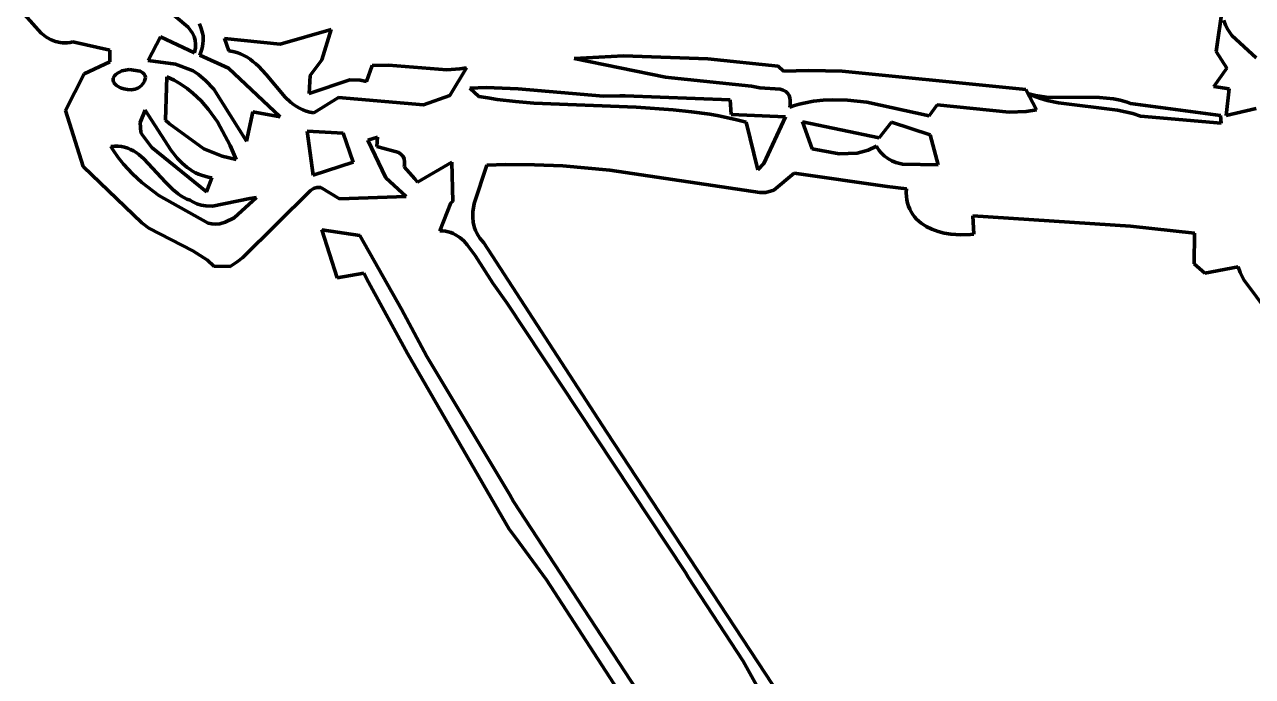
# Model space of a CAD drawing. Header units: millimetres. Extents: x 0 to 11.1, y 0 to 16.2.
# Drawn here: x 2.258 to 4.285, y 11.69 to 12.766 of the extents above; entities that cross this region are included whole.
import ezdxf

# ---------------------------------------------------------------- set-up
doc = ezdxf.new("R2010")
doc.units = ezdxf.units.MM
doc.layers.add('color#0b0b0bff', color=7, linetype='CONTINUOUS', lineweight=100)
doc.layers.add('color#ffffffff', color=7, linetype='CONTINUOUS', lineweight=100)

msp = doc.modelspace()

# ---------------------------------------------------------------- linework, layer by layer
at = {"layer": 'color#0b0b0bff'}
for p, q in [((2.4912, 12.7937), (2.5283, 12.7621)), ((4.2362, 12.7944), (4.2257, 12.722)), ((2.2856, 12.752), (2.2583, 12.7829)), ((4.2409, 12.7656), (4.2382, 12.7732)), ((2.2952, 12.7449), (2.2856, 12.752)), ((2.5283, 12.7621), (2.5357, 12.7521)), ((2.5357, 12.7521), (2.5383, 12.7466)), ((2.5501, 12.76), (2.547, 12.7676)), ((2.5522, 12.752), (2.5501, 12.76)), ((2.5529, 12.7479), (2.5522, 12.752)), ((2.7642, 12.7583), (2.6803, 12.7341)), ((2.7493, 12.7082), (2.7642, 12.7583)), ((4.2445, 12.7584), (4.2409, 12.7656)), ((4.2513, 12.7485), (4.2445, 12.7584)), ((2.302, 12.7412), (2.2952, 12.7449)), ((2.3092, 12.7384), (2.302, 12.7412)), ((2.3168, 12.7367), (2.3092, 12.7384)), ((2.3208, 12.7362), (2.3168, 12.7367)), ((2.3249, 12.7361), (2.3208, 12.7362)), ((2.3291, 12.7363), (2.3249, 12.7361)), ((2.3334, 12.7368), (2.3291, 12.7363)), ((2.3379, 12.7377), (2.3334, 12.7368)), ((2.3988, 12.7242), (2.3379, 12.7377)), ((2.4828, 12.7464), (2.4624, 12.7071)), ((2.5386, 12.7197), (2.4828, 12.7464)), ((2.5383, 12.7466), (2.54, 12.7407)), ((2.54, 12.7407), (2.5407, 12.7342)), ((2.5407, 12.7308), (2.5403, 12.7273)), ((2.5407, 12.7342), (2.5407, 12.7308)), ((2.551, 12.7258), (2.5521, 12.7304)), ((2.5521, 12.7304), (2.5528, 12.735)), ((2.5528, 12.735), (2.5532, 12.7394)), ((2.5532, 12.7437), (2.5529, 12.7479)), ((2.5532, 12.7394), (2.5532, 12.7437)), ((2.5882, 12.7437), (2.5955, 12.723)), ((2.6803, 12.7341), (2.5882, 12.7437)), ((4.2917, 12.7117), (4.2513, 12.7485)), ((2.3991, 12.7048), (2.3988, 12.7242)), ((2.5396, 12.7235), (2.5386, 12.7197)), ((2.5403, 12.7273), (2.5396, 12.7235)), ((2.5474, 12.716), (2.5494, 12.7209)), ((2.5948, 12.6942), (2.5474, 12.716)), ((2.5494, 12.7209), (2.551, 12.7258)), ((2.5955, 12.723), (2.6022, 12.7219)), ((2.6022, 12.7219), (2.6085, 12.7203)), ((2.6085, 12.7203), (2.6145, 12.7182)), ((2.6145, 12.7182), (2.6201, 12.7156)), ((2.6201, 12.7156), (2.6255, 12.7127)), ((2.6255, 12.7127), (2.6306, 12.7094)), ((3.2472, 12.7147), (3.1658, 12.7103)), ((3.1658, 12.7103), (3.3165, 12.6795)), ((3.3865, 12.7099), (3.2472, 12.7147)), ((4.2257, 12.722), (4.2432, 12.6943)), ((2.3566, 12.6848), (2.3991, 12.7048)), ((2.4189, 12.6898), (2.4148, 12.6879)), ((2.4311, 12.692), (2.4189, 12.6898)), ((2.4491, 12.6895), (2.4311, 12.692)), ((2.4624, 12.7071), (2.5073, 12.7012)), ((2.5073, 12.7012), (2.5368, 12.6898)), ((2.5368, 12.6898), (2.5453, 12.684)), ((2.6805, 12.6142), (2.5948, 12.6942)), ((2.6306, 12.7094), (2.6354, 12.7057)), ((2.6354, 12.7057), (2.64, 12.7018)), ((2.64, 12.7018), (2.6445, 12.6977)), ((2.6445, 12.6977), (2.6569, 12.6841)), ((2.7299, 12.6825), (2.7493, 12.7082)), ((2.832, 12.6986), (2.823, 12.6726)), ((2.8589, 12.6994), (2.832, 12.6986)), ((2.9556, 12.6915), (2.8589, 12.6994)), ((2.9771, 12.6932), (2.9556, 12.6915)), ((2.9606, 12.6491), (2.9878, 12.6952)), ((2.9878, 12.6952), (2.9771, 12.6932)), ((3.5022, 12.6977), (3.3865, 12.7099)), ((3.5113, 12.6895), (3.5022, 12.6977)), ((3.5529, 12.6906), (3.5113, 12.6895)), ((3.6082, 12.6894), (3.5529, 12.6906)), ((4.2432, 12.6943), (4.2214, 12.664)), ((2.3261, 12.6245), (2.3566, 12.6848)), ((2.4047, 12.6778), (2.4044, 12.6758)), ((2.4044, 12.6758), (2.4046, 12.6738)), ((2.4046, 12.6738), (2.4052, 12.6718)), ((2.4055, 12.6799), (2.4047, 12.6778)), ((2.4052, 12.6718), (2.4063, 12.6699)), ((2.4069, 12.6819), (2.4055, 12.6799)), ((2.4063, 12.6699), (2.4077, 12.6681)), ((2.4089, 12.684), (2.4069, 12.6819)), ((2.4115, 12.686), (2.4089, 12.684)), ((2.4148, 12.6879), (2.4115, 12.686)), ((2.4537, 12.6869), (2.4491, 12.6895)), ((2.4532, 12.6681), (2.455, 12.6708)), ((2.4559, 12.6847), (2.4537, 12.6869)), ((2.455, 12.6708), (2.4561, 12.673)), ((2.4573, 12.682), (2.4559, 12.6847)), ((2.4561, 12.673), (2.457, 12.6751)), ((2.457, 12.6751), (2.4575, 12.677)), ((2.4577, 12.6788), (2.4573, 12.682)), ((2.4575, 12.677), (2.4577, 12.6788)), ((2.4934, 12.6802), (2.4908, 12.6087)), ((2.5051, 12.6746), (2.4934, 12.6802)), ((2.5162, 12.6682), (2.5051, 12.6746)), ((2.5453, 12.684), (2.557, 12.6742)), ((2.557, 12.6742), (2.5707, 12.6596)), ((2.6569, 12.6841), (2.6886, 12.6463)), ((2.7282, 12.6528), (2.7299, 12.6825)), ((2.7955, 12.6752), (2.7282, 12.6528)), ((2.8125, 12.6748), (2.7955, 12.6752)), ((2.823, 12.6726), (2.8125, 12.6748)), ((3.3165, 12.6795), (3.3263, 12.6784)), ((3.3263, 12.6784), (3.4586, 12.6646)), ((3.8835, 12.6619), (3.6082, 12.6894)), ((2.4077, 12.6681), (2.4095, 12.6665)), ((2.4095, 12.6665), (2.4116, 12.6649)), ((2.4116, 12.6649), (2.4165, 12.6622)), ((2.4165, 12.6622), (2.4221, 12.6602)), ((2.4221, 12.6602), (2.4282, 12.6591)), ((2.4282, 12.6591), (2.4345, 12.6589)), ((2.4345, 12.6589), (2.4406, 12.6599)), ((2.4406, 12.6599), (2.4435, 12.6608)), ((2.4435, 12.6608), (2.4462, 12.6621)), ((2.4462, 12.6621), (2.4488, 12.6637)), ((2.4488, 12.6637), (2.4511, 12.6657)), ((2.4511, 12.6657), (2.4532, 12.6681)), ((2.5265, 12.6611), (2.5162, 12.6682)), ((2.5363, 12.6533), (2.5265, 12.6611)), ((2.5498, 12.6403), (2.5363, 12.6533)), ((2.5707, 12.6596), (2.6249, 12.5739)), ((2.9167, 12.6338), (2.9606, 12.6491)), ((3.0201, 12.6623), (2.9935, 12.6612)), ((2.9935, 12.6612), (3.008, 12.6478)), ((3.0732, 12.6603), (3.0201, 12.6623)), ((3.2142, 12.6483), (3.0732, 12.6603)), ((3.4586, 12.6646), (3.4611, 12.6639)), ((3.4611, 12.6639), (3.4723, 12.6622)), ((3.4723, 12.6622), (3.5057, 12.66)), ((3.5057, 12.66), (3.5107, 12.6583)), ((3.5107, 12.6583), (3.5151, 12.6558)), ((3.5151, 12.6558), (3.5169, 12.6543)), ((3.5169, 12.6543), (3.5186, 12.6524)), ((3.5186, 12.6524), (3.5199, 12.6502)), ((3.5199, 12.6502), (3.521, 12.6478)), ((3.911, 12.6593), (3.8835, 12.6619)), ((3.9288, 12.6255), (3.911, 12.6593)), ((3.9274, 12.6494), (3.916, 12.6522)), ((3.916, 12.6522), (3.9219, 12.6495)), ((3.9219, 12.6495), (3.934, 12.6449)), ((3.9447, 12.6468), (3.9274, 12.6494)), ((4.2214, 12.664), (4.2468, 12.6605)), ((4.2468, 12.6605), (4.242, 12.6164)), ((2.5621, 12.6262), (2.5498, 12.6403)), ((2.6886, 12.6463), (2.6974, 12.6382)), ((2.6974, 12.6382), (2.7021, 12.6345)), ((2.7021, 12.6345), (2.707, 12.6311)), ((2.707, 12.6311), (2.7121, 12.6281)), ((2.7358, 12.6204), (2.7764, 12.6459)), ((2.7764, 12.6459), (2.9167, 12.6338)), ((3.008, 12.6478), (3.0231, 12.6452)), ((3.0231, 12.6452), (3.0383, 12.6429)), ((3.0383, 12.6429), (3.0686, 12.6393)), ((3.0686, 12.6393), (3.0991, 12.6367)), ((3.0991, 12.6367), (3.2677, 12.6298)), ((3.2408, 12.6485), (3.2142, 12.6483)), ((3.2497, 12.649), (3.2408, 12.6485)), ((3.4231, 12.6421), (3.2497, 12.649)), ((3.2677, 12.6298), (3.3288, 12.6258)), ((3.425, 12.618), (3.4231, 12.6421)), ((3.521, 12.6478), (3.5218, 12.645)), ((3.5222, 12.6344), (3.5216, 12.6301)), ((3.5216, 12.6301), (3.5294, 12.6326)), ((3.5218, 12.645), (3.5223, 12.6418)), ((3.5224, 12.6383), (3.5222, 12.6344)), ((3.5223, 12.6418), (3.5224, 12.6383)), ((3.5294, 12.6326), (3.5372, 12.6348)), ((3.5372, 12.6348), (3.545, 12.6368)), ((3.545, 12.6368), (3.5608, 12.6397)), ((3.5608, 12.6397), (3.5767, 12.6415)), ((3.5767, 12.6415), (3.5927, 12.6423)), ((3.5927, 12.6423), (3.6168, 12.6418)), ((3.6168, 12.6418), (3.649, 12.6385)), ((3.649, 12.6385), (3.7517, 12.6158)), ((3.7517, 12.6158), (3.7649, 12.6341)), ((3.7649, 12.6341), (3.8835, 12.6218)), ((3.934, 12.6449), (3.9463, 12.6412)), ((4.0327, 12.6459), (3.9447, 12.6468)), ((3.9463, 12.6412), (3.9652, 12.637)), ((3.9652, 12.637), (4.0626, 12.6252)), ((4.0558, 12.6437), (4.0327, 12.6459)), ((4.0671, 12.6414), (4.0558, 12.6437)), ((4.0783, 12.6382), (4.0671, 12.6414)), ((4.0838, 12.6361), (4.0783, 12.6382)), ((4.2324, 12.6165), (4.0838, 12.6361)), ((2.3552, 12.5319), (2.3261, 12.6245)), ((2.4572, 12.6249), (2.4494, 12.6049)), ((2.5001, 12.5585), (2.4572, 12.6249)), ((2.4908, 12.6087), (2.4976, 12.6023)), ((2.5766, 12.6057), (2.5621, 12.6262)), ((2.6249, 12.5739), (2.6354, 12.6223)), ((2.6354, 12.6223), (2.6805, 12.6142)), ((2.7121, 12.6281), (2.7176, 12.6255)), ((2.7176, 12.6255), (2.7233, 12.6233)), ((2.7233, 12.6233), (2.7294, 12.6216)), ((2.7294, 12.6216), (2.7358, 12.6204)), ((3.3288, 12.6258), (3.3592, 12.6225)), ((3.3592, 12.6225), (3.3894, 12.6182)), ((3.3894, 12.6182), (3.4044, 12.6155)), ((3.4044, 12.6155), (3.4195, 12.6125)), ((3.4195, 12.6125), (3.4344, 12.6091)), ((3.5145, 12.6143), (3.425, 12.618)), ((3.4344, 12.6091), (3.4493, 12.6053)), ((3.4786, 12.5368), (3.5145, 12.6143)), ((3.8835, 12.6218), (3.9118, 12.6228)), ((3.9118, 12.6228), (3.9288, 12.6255)), ((4.0626, 12.6252), (4.0881, 12.6194)), ((4.0881, 12.6194), (4.1005, 12.6154)), ((4.1005, 12.6154), (4.2336, 12.6034)), ((4.2336, 12.6034), (4.2324, 12.6165)), ((4.242, 12.6164), (4.2916, 12.6279)), ((2.4494, 12.6049), (2.4503, 12.588)), ((2.4976, 12.6023), (2.5545, 12.5614)), ((2.5978, 12.5668), (2.5766, 12.6057)), ((2.725, 12.5905), (2.7346, 12.5175)), ((2.7841, 12.5873), (2.725, 12.5905)), ((3.4493, 12.6053), (3.469, 12.5267)), ((3.5427, 12.6056), (3.5586, 12.5614)), ((3.6693, 12.5793), (3.5427, 12.6056)), ((3.6896, 12.6054), (3.6693, 12.5793)), ((3.7535, 12.5841), (3.6896, 12.6054)), ((2.4503, 12.588), (2.453, 12.5836)), ((2.453, 12.5836), (2.4684, 12.5636)), ((2.8007, 12.5391), (2.7841, 12.5873)), ((2.841, 12.5805), (2.8248, 12.5758)), ((2.8248, 12.5758), (2.8545, 12.5134)), ((2.8398, 12.5651), (2.841, 12.5805)), ((3.7667, 12.5347), (3.7535, 12.5841)), ((2.4069, 12.5656), (2.4008, 12.5651)), ((2.4008, 12.5651), (2.4046, 12.559)), ((2.4046, 12.559), (2.4129, 12.5471)), ((2.4126, 12.5655), (2.4069, 12.5656)), ((2.4182, 12.5649), (2.4126, 12.5655)), ((2.4235, 12.5637), (2.4182, 12.5649)), ((2.4285, 12.5621), (2.4235, 12.5637)), ((2.4334, 12.5601), (2.4285, 12.5621)), ((2.4381, 12.5577), (2.4334, 12.5601)), ((2.4426, 12.5549), (2.4381, 12.5577)), ((2.447, 12.5517), (2.4426, 12.5549)), ((2.4554, 12.5447), (2.447, 12.5517)), ((2.4684, 12.5636), (2.5589, 12.49)), ((2.5107, 12.5455), (2.5001, 12.5585)), ((2.5545, 12.5614), (2.5847, 12.549)), ((2.5847, 12.549), (2.6078, 12.5437)), ((2.6078, 12.5437), (2.5978, 12.5668)), ((2.8436, 12.5639), (2.8398, 12.5651)), ((2.8759, 12.5552), (2.8436, 12.5639)), ((2.8807, 12.5515), (2.8759, 12.5552)), ((2.8831, 12.5484), (2.8807, 12.5515)), ((2.8847, 12.5445), (2.8831, 12.5484)), ((3.5586, 12.5614), (3.6033, 12.5527)), ((3.6033, 12.5527), (3.6329, 12.5538)), ((3.6329, 12.5538), (3.6509, 12.5588)), ((3.6509, 12.5588), (3.6649, 12.5658)), ((3.6649, 12.5658), (3.667, 12.562)), ((3.667, 12.562), (3.6694, 12.5584)), ((3.6694, 12.5584), (3.6719, 12.5552)), ((3.6719, 12.5552), (3.6774, 12.5496)), ((3.6774, 12.5496), (3.6834, 12.545)), ((2.452, 12.4391), (2.3552, 12.5319)), ((2.4129, 12.5471), (2.4218, 12.5359)), ((2.4218, 12.5359), (2.4362, 12.5202)), ((2.4907, 12.5062), (2.4554, 12.5447)), ((2.5183, 12.5376), (2.5107, 12.5455)), ((2.5266, 12.5306), (2.5183, 12.5376)), ((2.531, 12.5274), (2.5266, 12.5306)), ((2.7346, 12.5175), (2.8007, 12.5391)), ((2.8855, 12.5399), (2.8847, 12.5445)), ((2.8848, 12.5314), (2.8853, 12.5345)), ((2.9027, 12.5115), (2.8848, 12.5314)), ((2.8853, 12.5345), (2.8855, 12.5373)), ((2.8855, 12.5373), (2.8855, 12.5399)), ((2.9638, 12.5393), (2.9072, 12.5059)), ((2.9651, 12.4743), (2.9638, 12.5393)), ((3.0215, 12.5342), (3.0003, 12.4708)), ((3.0529, 12.5351), (3.0215, 12.5342)), ((3.0999, 12.5349), (3.0529, 12.5351)), ((3.1467, 12.5329), (3.0999, 12.5349)), ((3.2246, 12.5262), (3.1467, 12.5329)), ((3.469, 12.5267), (3.4786, 12.5368)), ((3.6834, 12.545), (3.6898, 12.5414)), ((3.6898, 12.5414), (3.6967, 12.5387)), ((3.6967, 12.5387), (3.7076, 12.5359)), ((3.7076, 12.5359), (3.7667, 12.5347)), ((2.4362, 12.5202), (2.4519, 12.5058)), ((2.5356, 12.5245), (2.531, 12.5274)), ((2.5403, 12.5218), (2.5356, 12.5245)), ((2.5453, 12.5195), (2.5403, 12.5218)), ((2.5505, 12.5175), (2.5453, 12.5195)), ((2.5559, 12.5158), (2.5505, 12.5175)), ((2.5616, 12.5144), (2.5559, 12.5158)), ((2.5589, 12.49), (2.5675, 12.5134)), ((2.5675, 12.5134), (2.5616, 12.5144)), ((2.8545, 12.5134), (2.8883, 12.4823)), ((2.9072, 12.5059), (2.9027, 12.5115)), ((3.4721, 12.4892), (3.2246, 12.5262)), ((3.529, 12.521), (3.4951, 12.4927)), ((3.6822, 12.4992), (3.529, 12.521)), ((2.4519, 12.5058), (2.4802, 12.4842)), ((2.503, 12.494), (2.4907, 12.5062)), ((2.5119, 12.4868), (2.503, 12.494)), ((2.7299, 12.4918), (2.6185, 12.3819)), ((2.7318, 12.4933), (2.7299, 12.4918)), ((2.7353, 12.4956), (2.7318, 12.4933)), ((2.7406, 12.4973), (2.7353, 12.4956)), ((2.7475, 12.4972), (2.7406, 12.4973)), ((2.7782, 12.4786), (2.7475, 12.4972)), ((3.482, 12.4889), (3.4721, 12.4892)), ((3.4951, 12.4927), (3.482, 12.4889)), ((3.7142, 12.495), (3.6822, 12.4992)), ((3.7139, 12.4887), (3.7142, 12.495)), ((3.7142, 12.4827), (3.7139, 12.4887)), ((2.4802, 12.4842), (2.5612, 12.4384)), ((2.5165, 12.4837), (2.5119, 12.4868)), ((2.5213, 12.4808), (2.5165, 12.4837)), ((2.5264, 12.4783), (2.5213, 12.4808)), ((2.5316, 12.4763), (2.5264, 12.4783)), ((2.5352, 12.4741), (2.5316, 12.4763)), ((2.5425, 12.4706), (2.5352, 12.4741)), ((2.5499, 12.4683), (2.5425, 12.4706)), ((2.5573, 12.467), (2.5499, 12.4683)), ((2.5686, 12.4666), (2.5573, 12.467)), ((2.6299, 12.479), (2.5686, 12.4666)), ((2.6043, 12.4473), (2.6413, 12.4808)), ((2.6413, 12.4808), (2.6299, 12.479)), ((2.8883, 12.4823), (2.7782, 12.4786)), ((2.9437, 12.4259), (2.9619, 12.4718)), ((2.9619, 12.4718), (2.9651, 12.4743)), ((3.0003, 12.4708), (2.9983, 12.4572)), ((3.7149, 12.4771), (3.7142, 12.4827)), ((3.716, 12.4717), (3.7149, 12.4771)), ((3.7176, 12.4666), (3.716, 12.4717)), ((2.5896, 12.4399), (2.6043, 12.4473)), ((2.9983, 12.4572), (2.9981, 12.4482)), ((2.9981, 12.4482), (2.999, 12.4394)), ((3.7195, 12.4618), (3.7176, 12.4666)), ((3.7219, 12.4573), (3.7195, 12.4618)), ((3.7246, 12.453), (3.7219, 12.4573)), ((3.7276, 12.449), (3.7246, 12.453)), ((3.7309, 12.4453), (3.7276, 12.449)), ((4.0838, 12.4337), (3.8235, 12.4505)), ((3.8235, 12.4505), (3.8252, 12.4205)), ((2.4635, 12.4304), (2.452, 12.4391)), ((2.5361, 12.3929), (2.4635, 12.4304)), ((2.5612, 12.4384), (2.5677, 12.4371)), ((2.5677, 12.4371), (2.5741, 12.4368)), ((2.5741, 12.4368), (2.5804, 12.4375)), ((2.5804, 12.4375), (2.5896, 12.4399)), ((2.7742, 12.3482), (2.7492, 12.4274)), ((2.7492, 12.4274), (2.8116, 12.4183)), ((2.999, 12.4394), (2.9999, 12.435)), ((2.9999, 12.435), (3.0011, 12.4307)), ((3.0011, 12.4307), (3.0027, 12.4264)), ((3.0027, 12.4264), (3.0047, 12.4222)), ((3.7345, 12.4419), (3.7309, 12.4453)), ((3.7384, 12.4387), (3.7345, 12.4419)), ((3.7426, 12.4358), (3.7384, 12.4387)), ((3.7469, 12.4331), (3.7426, 12.4358)), ((3.7563, 12.4285), (3.7469, 12.4331)), ((3.7663, 12.4248), (3.7563, 12.4285)), ((4.1899, 12.4221), (4.0838, 12.4337)), ((2.8116, 12.4183), (2.8803, 12.2964)), ((2.9486, 12.4257), (2.9437, 12.4259)), ((2.9533, 12.425), (2.9486, 12.4257)), ((2.9577, 12.4241), (2.9533, 12.425)), ((2.9619, 12.4228), (2.9577, 12.4241)), ((2.966, 12.4212), (2.9619, 12.4228)), ((2.9698, 12.4193), (2.966, 12.4212)), ((2.9769, 12.4147), (2.9698, 12.4193)), ((2.9833, 12.4092), (2.9769, 12.4147)), ((2.9892, 12.4029), (2.9833, 12.4092)), ((3.0047, 12.4222), (3.0071, 12.418)), ((3.0071, 12.418), (3.0098, 12.4138)), ((3.0098, 12.4138), (3.0131, 12.4098)), ((3.0131, 12.4098), (3.0167, 12.4058)), ((3.7767, 12.4221), (3.7663, 12.4248)), ((3.7875, 12.4203), (3.7767, 12.4221)), ((3.8039, 12.4191), (3.7875, 12.4203)), ((3.82, 12.4198), (3.8039, 12.4191)), ((3.8252, 12.4205), (3.82, 12.4198)), ((4.1893, 12.3711), (4.1899, 12.4221)), ((2.5601, 12.3772), (2.5361, 12.3929)), ((3.0023, 12.3848), (2.9892, 12.4029)), ((3.0167, 12.4058), (3.2192, 12.0941)), ((2.5709, 12.3674), (2.5601, 12.3772)), ((2.5976, 12.3671), (2.5709, 12.3674)), ((2.6094, 12.3747), (2.5976, 12.3671)), ((2.6185, 12.3819), (2.6094, 12.3747)), ((3.0316, 12.3394), (3.0023, 12.3848)), ((4.2068, 12.356), (4.1893, 12.3711)), ((4.2618, 12.3661), (4.2068, 12.356)), ((4.265, 12.3572), (4.2618, 12.3661)), ((2.8184, 12.3559), (2.7742, 12.3482)), ((2.826, 12.3409), (2.8184, 12.3559)), ((4.2712, 12.3446), (4.265, 12.3572)), ((2.8904, 12.2234), (2.826, 12.3409)), ((3.0544, 12.3071), (3.0316, 12.3394)), ((4.3132, 12.2886), (4.2712, 12.3446)), ((3.3494, 11.8617), (3.0544, 12.3071)), ((2.8803, 12.2964), (2.9225, 12.2184)), ((3.0584, 11.9332), (2.8904, 12.2234)), ((2.9225, 12.2184), (3.0594, 11.99)), ((3.2192, 12.0941), (3.6148, 11.4916)), ((3.0594, 11.99), (3.0653, 11.9788)), ((3.0653, 11.9788), (3.4489, 11.3935)), ((3.0689, 11.9195), (3.0584, 11.9332)), ((3.1197, 11.8495), (3.0689, 11.9195)), ((3.354, 11.8538), (3.3494, 11.8617)), ((3.3363, 11.5157), (3.1197, 11.8495)), ((3.4445, 11.7153), (3.354, 11.8538)), ((3.4668, 11.6754), (3.4445, 11.7153))]:
    msp.add_line(p, q, dxfattribs=at)
at = {"layer": 'color#ffffffff'}
for p, q in [((2.5283, 12.7621), (2.4912, 12.7937)), ((4.2257, 12.722), (4.2362, 12.7944)), ((2.2583, 12.7829), (2.2856, 12.752)), ((4.2382, 12.7732), (4.2409, 12.7656)), ((2.2856, 12.752), (2.2952, 12.7449)), ((2.5357, 12.7521), (2.5283, 12.7621)), ((2.5383, 12.7466), (2.5357, 12.7521)), ((2.547, 12.7676), (2.5501, 12.76)), ((2.5501, 12.76), (2.5522, 12.752)), ((2.5522, 12.752), (2.5529, 12.7479)), ((2.6803, 12.7341), (2.7642, 12.7583)), ((2.7642, 12.7583), (2.7493, 12.7082)), ((4.2409, 12.7656), (4.2445, 12.7584)), ((4.2445, 12.7584), (4.2513, 12.7485)), ((2.2952, 12.7449), (2.302, 12.7412)), ((2.302, 12.7412), (2.3092, 12.7384)), ((2.3092, 12.7384), (2.3168, 12.7367)), ((2.3168, 12.7367), (2.3208, 12.7362)), ((2.3208, 12.7362), (2.3249, 12.7361)), ((2.3249, 12.7361), (2.3291, 12.7363)), ((2.3291, 12.7363), (2.3334, 12.7368)), ((2.3334, 12.7368), (2.3379, 12.7377)), ((2.3379, 12.7377), (2.3988, 12.7242)), ((2.4624, 12.7071), (2.4828, 12.7464)), ((2.4828, 12.7464), (2.5386, 12.7197)), ((2.54, 12.7407), (2.5383, 12.7466)), ((2.5407, 12.7342), (2.54, 12.7407)), ((2.5403, 12.7273), (2.5407, 12.7308)), ((2.5407, 12.7308), (2.5407, 12.7342)), ((2.5521, 12.7304), (2.551, 12.7258)), ((2.5528, 12.735), (2.5521, 12.7304)), ((2.5532, 12.7394), (2.5528, 12.735)), ((2.5529, 12.7479), (2.5532, 12.7437)), ((2.5532, 12.7437), (2.5532, 12.7394)), ((2.5882, 12.7437), (2.6803, 12.7341)), ((2.5955, 12.723), (2.5882, 12.7437)), ((4.2513, 12.7485), (4.2917, 12.7117)), ((2.3988, 12.7242), (2.3991, 12.7048)), ((2.5386, 12.7197), (2.5396, 12.7235)), ((2.5396, 12.7235), (2.5403, 12.7273)), ((2.5494, 12.7209), (2.5474, 12.716)), ((2.5474, 12.716), (2.5948, 12.6942)), ((2.551, 12.7258), (2.5494, 12.7209)), ((2.6022, 12.7219), (2.5955, 12.723)), ((2.6085, 12.7203), (2.6022, 12.7219)), ((2.6145, 12.7182), (2.6085, 12.7203)), ((2.6201, 12.7156), (2.6145, 12.7182)), ((2.6255, 12.7127), (2.6201, 12.7156)), ((2.6306, 12.7094), (2.6255, 12.7127)), ((3.1658, 12.7103), (3.2472, 12.7147)), ((3.3165, 12.6795), (3.1658, 12.7103)), ((3.2472, 12.7147), (3.3865, 12.7099)), ((4.2432, 12.6943), (4.2257, 12.722)), ((2.3991, 12.7048), (2.3566, 12.6848)), ((2.4148, 12.6879), (2.4189, 12.6898)), ((2.4189, 12.6898), (2.4311, 12.692)), ((2.4311, 12.692), (2.4491, 12.6895)), ((2.5073, 12.7012), (2.4624, 12.7071)), ((2.5368, 12.6898), (2.5073, 12.7012)), ((2.5453, 12.684), (2.5368, 12.6898)), ((2.5948, 12.6942), (2.6805, 12.6142)), ((2.6354, 12.7057), (2.6306, 12.7094)), ((2.64, 12.7018), (2.6354, 12.7057)), ((2.6445, 12.6977), (2.64, 12.7018)), ((2.6569, 12.6841), (2.6445, 12.6977)), ((2.7493, 12.7082), (2.7299, 12.6825)), ((2.823, 12.6726), (2.832, 12.6986)), ((2.832, 12.6986), (2.8589, 12.6994)), ((2.8589, 12.6994), (2.9556, 12.6915)), ((2.9556, 12.6915), (2.9771, 12.6932)), ((2.9878, 12.6952), (2.9606, 12.6491)), ((2.9771, 12.6932), (2.9878, 12.6952)), ((3.3865, 12.7099), (3.5022, 12.6977)), ((3.5022, 12.6977), (3.5113, 12.6895)), ((3.5113, 12.6895), (3.5529, 12.6906)), ((3.5529, 12.6906), (3.6082, 12.6894)), ((4.2214, 12.664), (4.2432, 12.6943)), ((2.3566, 12.6848), (2.3261, 12.6245)), ((2.4044, 12.6758), (2.4047, 12.6778)), ((2.4046, 12.6738), (2.4044, 12.6758)), ((2.4052, 12.6718), (2.4046, 12.6738)), ((2.4047, 12.6778), (2.4055, 12.6799)), ((2.4063, 12.6699), (2.4052, 12.6718)), ((2.4055, 12.6799), (2.4069, 12.6819)), ((2.4077, 12.6681), (2.4063, 12.6699)), ((2.4069, 12.6819), (2.4089, 12.684)), ((2.4089, 12.684), (2.4115, 12.686)), ((2.4115, 12.686), (2.4148, 12.6879)), ((2.4491, 12.6895), (2.4537, 12.6869)), ((2.455, 12.6708), (2.4532, 12.6681)), ((2.4537, 12.6869), (2.4559, 12.6847)), ((2.4561, 12.673), (2.455, 12.6708)), ((2.4559, 12.6847), (2.4573, 12.682)), ((2.457, 12.6751), (2.4561, 12.673)), ((2.4575, 12.677), (2.457, 12.6751)), ((2.4573, 12.682), (2.4577, 12.6788)), ((2.4577, 12.6788), (2.4575, 12.677)), ((2.4908, 12.6087), (2.4934, 12.6802)), ((2.4934, 12.6802), (2.5051, 12.6746)), ((2.5051, 12.6746), (2.5162, 12.6682)), ((2.557, 12.6742), (2.5453, 12.684)), ((2.5707, 12.6596), (2.557, 12.6742)), ((2.6886, 12.6463), (2.6569, 12.6841)), ((2.7299, 12.6825), (2.7282, 12.6528)), ((2.7282, 12.6528), (2.7955, 12.6752)), ((2.7955, 12.6752), (2.8125, 12.6748)), ((2.8125, 12.6748), (2.823, 12.6726)), ((3.3263, 12.6784), (3.3165, 12.6795)), ((3.4586, 12.6646), (3.3263, 12.6784)), ((3.6082, 12.6894), (3.8835, 12.6619)), ((2.4095, 12.6665), (2.4077, 12.6681)), ((2.4116, 12.6649), (2.4095, 12.6665)), ((2.4165, 12.6622), (2.4116, 12.6649)), ((2.4221, 12.6602), (2.4165, 12.6622)), ((2.4282, 12.6591), (2.4221, 12.6602)), ((2.4345, 12.6589), (2.4282, 12.6591)), ((2.4406, 12.6599), (2.4345, 12.6589)), ((2.4435, 12.6608), (2.4406, 12.6599)), ((2.4462, 12.6621), (2.4435, 12.6608)), ((2.4488, 12.6637), (2.4462, 12.6621)), ((2.4511, 12.6657), (2.4488, 12.6637)), ((2.4532, 12.6681), (2.4511, 12.6657)), ((2.5162, 12.6682), (2.5265, 12.6611)), ((2.5265, 12.6611), (2.5363, 12.6533)), ((2.5363, 12.6533), (2.5498, 12.6403)), ((2.6249, 12.5739), (2.5707, 12.6596)), ((2.9606, 12.6491), (2.9167, 12.6338)), ((2.9935, 12.6612), (3.0201, 12.6623)), ((3.008, 12.6478), (2.9935, 12.6612)), ((3.0201, 12.6623), (3.0732, 12.6603)), ((3.0732, 12.6603), (3.2142, 12.6483)), ((3.4611, 12.6639), (3.4586, 12.6646)), ((3.4723, 12.6622), (3.4611, 12.6639)), ((3.5057, 12.66), (3.4723, 12.6622)), ((3.5107, 12.6583), (3.5057, 12.66)), ((3.5151, 12.6558), (3.5107, 12.6583)), ((3.5169, 12.6543), (3.5151, 12.6558)), ((3.5186, 12.6524), (3.5169, 12.6543)), ((3.5199, 12.6502), (3.5186, 12.6524)), ((3.521, 12.6478), (3.5199, 12.6502)), ((3.8835, 12.6619), (3.911, 12.6593)), ((3.911, 12.6593), (3.9288, 12.6255)), ((3.9219, 12.6495), (3.916, 12.6522)), ((3.916, 12.6522), (3.9274, 12.6494)), ((3.934, 12.6449), (3.9219, 12.6495)), ((3.9274, 12.6494), (3.9447, 12.6468)), ((4.2468, 12.6605), (4.2214, 12.664)), ((4.242, 12.6164), (4.2468, 12.6605)), ((2.5498, 12.6403), (2.5621, 12.6262)), ((2.6974, 12.6382), (2.6886, 12.6463)), ((2.7021, 12.6345), (2.6974, 12.6382)), ((2.707, 12.6311), (2.7021, 12.6345)), ((2.7121, 12.6281), (2.707, 12.6311)), ((2.7764, 12.6459), (2.7358, 12.6204)), ((2.9167, 12.6338), (2.7764, 12.6459)), ((3.0231, 12.6452), (3.008, 12.6478)), ((3.0383, 12.6429), (3.0231, 12.6452)), ((3.0686, 12.6393), (3.0383, 12.6429)), ((3.0991, 12.6367), (3.0686, 12.6393)), ((3.2677, 12.6298), (3.0991, 12.6367)), ((3.2142, 12.6483), (3.2408, 12.6485)), ((3.2408, 12.6485), (3.2497, 12.649)), ((3.2497, 12.649), (3.4231, 12.6421)), ((3.3288, 12.6258), (3.2677, 12.6298)), ((3.4231, 12.6421), (3.425, 12.618)), ((3.5218, 12.645), (3.521, 12.6478)), ((3.5216, 12.6301), (3.5222, 12.6344)), ((3.5294, 12.6326), (3.5216, 12.6301)), ((3.5223, 12.6418), (3.5218, 12.645)), ((3.5222, 12.6344), (3.5224, 12.6383)), ((3.5224, 12.6383), (3.5223, 12.6418)), ((3.5372, 12.6348), (3.5294, 12.6326)), ((3.545, 12.6368), (3.5372, 12.6348)), ((3.5608, 12.6397), (3.545, 12.6368)), ((3.5767, 12.6415), (3.5608, 12.6397)), ((3.5927, 12.6423), (3.5767, 12.6415)), ((3.6168, 12.6418), (3.5927, 12.6423)), ((3.649, 12.6385), (3.6168, 12.6418)), ((3.7517, 12.6158), (3.649, 12.6385)), ((3.7649, 12.6341), (3.7517, 12.6158)), ((3.8835, 12.6218), (3.7649, 12.6341)), ((3.9463, 12.6412), (3.934, 12.6449)), ((3.9447, 12.6468), (4.0327, 12.6459)), ((3.9652, 12.637), (3.9463, 12.6412)), ((4.0626, 12.6252), (3.9652, 12.637)), ((4.0327, 12.6459), (4.0558, 12.6437)), ((4.0558, 12.6437), (4.0671, 12.6414)), ((4.0671, 12.6414), (4.0783, 12.6382)), ((4.0783, 12.6382), (4.0838, 12.6361)), ((4.0838, 12.6361), (4.2324, 12.6165)), ((2.3261, 12.6245), (2.3552, 12.5319)), ((2.4494, 12.6049), (2.4572, 12.6249)), ((2.4572, 12.6249), (2.5001, 12.5585)), ((2.4976, 12.6023), (2.4908, 12.6087)), ((2.5621, 12.6262), (2.5766, 12.6057)), ((2.6354, 12.6223), (2.6249, 12.5739)), ((2.6805, 12.6142), (2.6354, 12.6223)), ((2.7176, 12.6255), (2.7121, 12.6281)), ((2.7233, 12.6233), (2.7176, 12.6255)), ((2.7294, 12.6216), (2.7233, 12.6233)), ((2.7358, 12.6204), (2.7294, 12.6216)), ((3.3592, 12.6225), (3.3288, 12.6258)), ((3.3894, 12.6182), (3.3592, 12.6225)), ((3.4044, 12.6155), (3.3894, 12.6182)), ((3.4195, 12.6125), (3.4044, 12.6155)), ((3.4344, 12.6091), (3.4195, 12.6125)), ((3.425, 12.618), (3.5145, 12.6143)), ((3.4493, 12.6053), (3.4344, 12.6091)), ((3.5145, 12.6143), (3.4786, 12.5368)), ((3.9118, 12.6228), (3.8835, 12.6218)), ((3.9288, 12.6255), (3.9118, 12.6228)), ((4.0881, 12.6194), (4.0626, 12.6252)), ((4.1005, 12.6154), (4.0881, 12.6194)), ((4.2336, 12.6034), (4.1005, 12.6154)), ((4.2324, 12.6165), (4.2336, 12.6034)), ((4.2916, 12.6279), (4.242, 12.6164)), ((2.4503, 12.588), (2.4494, 12.6049)), ((2.5545, 12.5614), (2.4976, 12.6023)), ((2.5766, 12.6057), (2.5978, 12.5668)), ((2.725, 12.5905), (2.7841, 12.5873)), ((2.7346, 12.5175), (2.725, 12.5905)), ((3.469, 12.5267), (3.4493, 12.6053)), ((3.5427, 12.6056), (3.6693, 12.5793)), ((3.5586, 12.5614), (3.5427, 12.6056)), ((3.6693, 12.5793), (3.6896, 12.6054)), ((3.6896, 12.6054), (3.7535, 12.5841)), ((2.453, 12.5836), (2.4503, 12.588)), ((2.4684, 12.5636), (2.453, 12.5836)), ((2.7841, 12.5873), (2.8007, 12.5391)), ((2.8248, 12.5758), (2.841, 12.5805)), ((2.8545, 12.5134), (2.8248, 12.5758)), ((2.841, 12.5805), (2.8398, 12.5651)), ((3.7535, 12.5841), (3.7667, 12.5347)), ((2.4008, 12.5651), (2.4069, 12.5656)), ((2.4046, 12.559), (2.4008, 12.5651)), ((2.4129, 12.5471), (2.4046, 12.559)), ((2.4069, 12.5656), (2.4126, 12.5655)), ((2.4126, 12.5655), (2.4182, 12.5649)), ((2.4182, 12.5649), (2.4235, 12.5637)), ((2.4235, 12.5637), (2.4285, 12.5621)), ((2.4285, 12.5621), (2.4334, 12.5601)), ((2.4334, 12.5601), (2.4381, 12.5577)), ((2.4381, 12.5577), (2.4426, 12.5549)), ((2.4426, 12.5549), (2.447, 12.5517)), ((2.447, 12.5517), (2.4554, 12.5447)), ((2.5589, 12.49), (2.4684, 12.5636)), ((2.5001, 12.5585), (2.5107, 12.5455)), ((2.5847, 12.549), (2.5545, 12.5614)), ((2.6078, 12.5437), (2.5847, 12.549)), ((2.5978, 12.5668), (2.6078, 12.5437)), ((2.8398, 12.5651), (2.8436, 12.5639)), ((2.8436, 12.5639), (2.8759, 12.5552)), ((2.8759, 12.5552), (2.8807, 12.5515)), ((2.8807, 12.5515), (2.8831, 12.5484)), ((2.8831, 12.5484), (2.8847, 12.5445)), ((3.6033, 12.5527), (3.5586, 12.5614)), ((3.6329, 12.5538), (3.6033, 12.5527)), ((3.6509, 12.5588), (3.6329, 12.5538)), ((3.6649, 12.5658), (3.6509, 12.5588)), ((3.667, 12.562), (3.6649, 12.5658)), ((3.6694, 12.5584), (3.667, 12.562)), ((3.6719, 12.5552), (3.6694, 12.5584)), ((3.6774, 12.5496), (3.6719, 12.5552)), ((3.6834, 12.545), (3.6774, 12.5496)), ((2.3552, 12.5319), (2.452, 12.4391)), ((2.4218, 12.5359), (2.4129, 12.5471)), ((2.4362, 12.5202), (2.4218, 12.5359)), ((2.4554, 12.5447), (2.4907, 12.5062)), ((2.5107, 12.5455), (2.5183, 12.5376)), ((2.5183, 12.5376), (2.5266, 12.5306)), ((2.5266, 12.5306), (2.531, 12.5274)), ((2.8007, 12.5391), (2.7346, 12.5175)), ((2.8847, 12.5445), (2.8855, 12.5399)), ((2.8853, 12.5345), (2.8848, 12.5314)), ((2.8848, 12.5314), (2.9027, 12.5115)), ((2.8855, 12.5373), (2.8853, 12.5345)), ((2.8855, 12.5399), (2.8855, 12.5373)), ((2.9072, 12.5059), (2.9638, 12.5393)), ((2.9638, 12.5393), (2.9651, 12.4743)), ((3.0003, 12.4708), (3.0215, 12.5342)), ((3.0215, 12.5342), (3.0529, 12.5351)), ((3.0529, 12.5351), (3.0999, 12.5349)), ((3.0999, 12.5349), (3.1467, 12.5329)), ((3.1467, 12.5329), (3.2246, 12.5262)), ((3.4786, 12.5368), (3.469, 12.5267)), ((3.6898, 12.5414), (3.6834, 12.545)), ((3.6967, 12.5387), (3.6898, 12.5414)), ((3.7076, 12.5359), (3.6967, 12.5387)), ((3.7667, 12.5347), (3.7076, 12.5359)), ((2.4519, 12.5058), (2.4362, 12.5202)), ((2.531, 12.5274), (2.5356, 12.5245)), ((2.5356, 12.5245), (2.5403, 12.5218)), ((2.5403, 12.5218), (2.5453, 12.5195)), ((2.5453, 12.5195), (2.5505, 12.5175)), ((2.5505, 12.5175), (2.5559, 12.5158)), ((2.5559, 12.5158), (2.5616, 12.5144)), ((2.5675, 12.5134), (2.5589, 12.49)), ((2.5616, 12.5144), (2.5675, 12.5134)), ((2.8883, 12.4823), (2.8545, 12.5134)), ((2.9027, 12.5115), (2.9072, 12.5059)), ((3.2246, 12.5262), (3.4721, 12.4892)), ((3.4951, 12.4927), (3.529, 12.521)), ((3.529, 12.521), (3.6822, 12.4992)), ((2.4802, 12.4842), (2.4519, 12.5058)), ((2.4907, 12.5062), (2.503, 12.494)), ((2.503, 12.494), (2.5119, 12.4868)), ((2.6185, 12.3819), (2.7299, 12.4918)), ((2.7299, 12.4918), (2.7318, 12.4933)), ((2.7318, 12.4933), (2.7353, 12.4956)), ((2.7353, 12.4956), (2.7406, 12.4973)), ((2.7406, 12.4973), (2.7475, 12.4972)), ((2.7475, 12.4972), (2.7782, 12.4786)), ((3.4721, 12.4892), (3.482, 12.4889)), ((3.482, 12.4889), (3.4951, 12.4927)), ((3.6822, 12.4992), (3.7142, 12.495)), ((3.7142, 12.495), (3.7139, 12.4887)), ((3.7139, 12.4887), (3.7142, 12.4827)), ((2.5612, 12.4384), (2.4802, 12.4842)), ((2.5119, 12.4868), (2.5165, 12.4837)), ((2.5165, 12.4837), (2.5213, 12.4808)), ((2.5213, 12.4808), (2.5264, 12.4783)), ((2.5264, 12.4783), (2.5316, 12.4763)), ((2.5316, 12.4763), (2.5352, 12.4741)), ((2.5352, 12.4741), (2.5425, 12.4706)), ((2.5425, 12.4706), (2.5499, 12.4683)), ((2.5499, 12.4683), (2.5573, 12.467)), ((2.5573, 12.467), (2.5686, 12.4666)), ((2.5686, 12.4666), (2.6299, 12.479)), ((2.6413, 12.4808), (2.6043, 12.4473)), ((2.6299, 12.479), (2.6413, 12.4808)), ((2.7782, 12.4786), (2.8883, 12.4823)), ((2.9619, 12.4718), (2.9437, 12.4259)), ((2.9651, 12.4743), (2.9619, 12.4718)), ((2.9983, 12.4572), (3.0003, 12.4708)), ((3.7142, 12.4827), (3.7149, 12.4771)), ((3.7149, 12.4771), (3.716, 12.4717)), ((3.716, 12.4717), (3.7176, 12.4666)), ((2.6043, 12.4473), (2.5896, 12.4399)), ((2.9981, 12.4482), (2.9983, 12.4572)), ((2.999, 12.4394), (2.9981, 12.4482)), ((3.7176, 12.4666), (3.7195, 12.4618)), ((3.7195, 12.4618), (3.7219, 12.4573)), ((3.7219, 12.4573), (3.7246, 12.453)), ((3.7246, 12.453), (3.7276, 12.449)), ((3.7276, 12.449), (3.7309, 12.4453)), ((3.8252, 12.4205), (3.8235, 12.4505)), ((3.8235, 12.4505), (4.0838, 12.4337)), ((2.452, 12.4391), (2.4635, 12.4304)), ((2.4635, 12.4304), (2.5361, 12.3929)), ((2.5677, 12.4371), (2.5612, 12.4384)), ((2.5741, 12.4368), (2.5677, 12.4371)), ((2.5804, 12.4375), (2.5741, 12.4368)), ((2.5896, 12.4399), (2.5804, 12.4375)), ((2.8116, 12.4183), (2.7492, 12.4274)), ((2.7492, 12.4274), (2.7742, 12.3482)), ((2.9999, 12.435), (2.999, 12.4394)), ((3.0011, 12.4307), (2.9999, 12.435)), ((3.0027, 12.4264), (3.0011, 12.4307)), ((3.0047, 12.4222), (3.0027, 12.4264)), ((3.7309, 12.4453), (3.7345, 12.4419)), ((3.7345, 12.4419), (3.7384, 12.4387)), ((3.7384, 12.4387), (3.7426, 12.4358)), ((3.7426, 12.4358), (3.7469, 12.4331)), ((3.7469, 12.4331), (3.7563, 12.4285)), ((3.7563, 12.4285), (3.7663, 12.4248)), ((4.0838, 12.4337), (4.1899, 12.4221)), ((2.8803, 12.2964), (2.8116, 12.4183)), ((2.9437, 12.4259), (2.9486, 12.4257)), ((2.9486, 12.4257), (2.9533, 12.425)), ((2.9533, 12.425), (2.9577, 12.4241)), ((2.9577, 12.4241), (2.9619, 12.4228)), ((2.9619, 12.4228), (2.966, 12.4212)), ((2.966, 12.4212), (2.9698, 12.4193)), ((2.9698, 12.4193), (2.9769, 12.4147)), ((2.9769, 12.4147), (2.9833, 12.4092)), ((2.9833, 12.4092), (2.9892, 12.4029)), ((3.0071, 12.418), (3.0047, 12.4222)), ((3.0098, 12.4138), (3.0071, 12.418)), ((3.0131, 12.4098), (3.0098, 12.4138)), ((3.0167, 12.4058), (3.0131, 12.4098)), ((3.7663, 12.4248), (3.7767, 12.4221)), ((3.7767, 12.4221), (3.7875, 12.4203)), ((3.7875, 12.4203), (3.8039, 12.4191)), ((3.8039, 12.4191), (3.82, 12.4198)), ((3.82, 12.4198), (3.8252, 12.4205)), ((4.1899, 12.4221), (4.1893, 12.3711)), ((2.5361, 12.3929), (2.5601, 12.3772)), ((2.9892, 12.4029), (3.0023, 12.3848)), ((3.2192, 12.0941), (3.0167, 12.4058)), ((2.5601, 12.3772), (2.5709, 12.3674)), ((2.5709, 12.3674), (2.5976, 12.3671)), ((2.5976, 12.3671), (2.6094, 12.3747)), ((2.6094, 12.3747), (2.6185, 12.3819)), ((3.0023, 12.3848), (3.0316, 12.3394)), ((4.1893, 12.3711), (4.2068, 12.356)), ((4.2068, 12.356), (4.2618, 12.3661)), ((4.2618, 12.3661), (4.265, 12.3572)), ((2.7742, 12.3482), (2.8184, 12.3559)), ((2.8184, 12.3559), (2.826, 12.3409)), ((4.265, 12.3572), (4.2712, 12.3446)), ((2.826, 12.3409), (2.8904, 12.2234)), ((3.0316, 12.3394), (3.0544, 12.3071)), ((4.2712, 12.3446), (4.3132, 12.2886)), ((3.0544, 12.3071), (3.3494, 11.8617)), ((2.9225, 12.2184), (2.8803, 12.2964)), ((2.8904, 12.2234), (3.0584, 11.9332)), ((3.0594, 11.99), (2.9225, 12.2184)), ((3.6148, 11.4916), (3.2192, 12.0941)), ((3.0653, 11.9788), (3.0594, 11.99)), ((3.4489, 11.3935), (3.0653, 11.9788)), ((3.0584, 11.9332), (3.0689, 11.9195)), ((3.0689, 11.9195), (3.1197, 11.8495)), ((3.3494, 11.8617), (3.354, 11.8538)), ((3.1197, 11.8495), (3.3363, 11.5157)), ((3.354, 11.8538), (3.4445, 11.7153)), ((3.4445, 11.7153), (3.4668, 11.6754))]:
    msp.add_line(p, q, dxfattribs=at)

doc.saveas('drawing.dxf')
